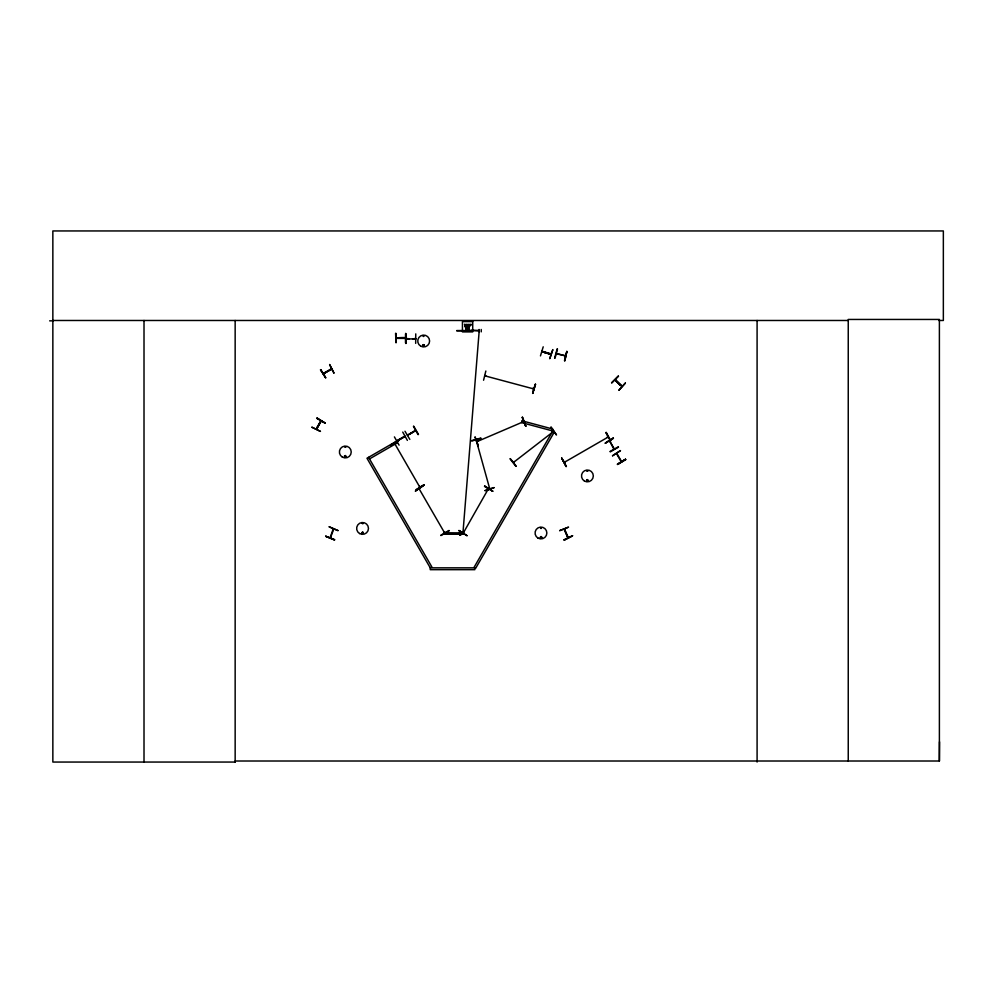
<?xml version="1.0" encoding="UTF-8"?>
<svg xmlns="http://www.w3.org/2000/svg" width="993" height="993" viewBox="0 0 993 993"><rect width="100%" height="100%" fill="white"/><g stroke="black" fill="none" stroke-linecap="round" stroke-linejoin="round"><path stroke-width="1.49" d="M938.708 320.478L943.35 320.478L943.35 230.947L52.852 230.947L52.852 762.053L235.291 762.053L235.167 761.01L939.39 761.01L939.527 741.808M513.356 462.117L514.101 461.522L513.48 462.44M514.312 461.782L513.666 462.353M513.555 462.378L553.684 431.359M568.294 537.474L568.021 536.878M462.862 534.035L444.305 533.626L462.862 534.035L479.135 331.674M615.226 379.885L622.028 386.078M344.422 456.184C346.011 459.486 346.507 453.913 344.571 455.998M344.695 456.259C345.998 458.778 345.912 454.099 344.77 456.569M345.837 447.061L344.869 447.322L345.725 446.825M363.004 523.621L362.048 523.361L363.066 523.497M363.401 532.856C360.782 535.835 362.569 529.406 363.289 533.291M423.204 336.093C424.93 334.529 423.279 338.005 423.341 335.758M422.757 345.452C425.141 342.386 424.172 348.779 422.857 345.241M445.758 533.775L461.46 533.725L461.472 532.893L445.696 532.782L445.621 533.812M540.341 537.263C541.483 539.584 541.744 535.637 540.477 537.139M541.88 537.424C539.497 540.204 540.465 534.681 541.793 537.201M586.9 471.005L587.918 471.141L586.962 470.881M586.59 480.153C588.688 483.653 587.794 476.863 586.677 480.798M586.789 480.202C588.191 482.375 587.819 478.738 587.012 479.967M564.21 461.906L564.93 461.497L564.061 462.055M608.225 437.019L564.285 462.366L564.781 461.584M324.177 373.43L323.246 373.529M330.632 369.259L331.513 369.247M331.538 369.16L323.408 373.815M404.908 436.113L396.815 440.681M404.983 436.498L396.939 441.103M407.676 435.455L408.384 434.959M414.9 431.31L415.608 430.403M407.639 435.381L415.409 430.466M476.814 440.755L476.528 439.738M330.073 537.821L333.176 529.058M485.838 371.022L483.566 380.232M485.651 376.037L484.733 375.851M533.067 388.362L533.886 388.635M535.512 384.316L532.645 393.377L535.55 384.328M532.707 393.402L535.177 384.229M554.653 358.039L557.16 348.878M555.037 358.138L557.495 348.965M556.465 353.818L565.6 355.879L556.44 353.434M564.458 360.658L566.916 351.497M540.465 355.904L543.208 346.818M542.774 351.807L541.942 351.224M549.849 358.597L552.84 349.586L549.712 358.56M622.102 386.289L615.573 379.686M321.087 421.106L316.184 429.013L320.801 420.722M463.334 532.943L488.395 488.779M488.618 489.139L487.898 489.561M394.866 443.002L395.053 444.082L394.519 443.176M419.741 487.054L394.494 443.226L395.301 443.797M419.456 486.471L419.828 487.091M419.269 489.065L444.579 532.831L444.132 531.938M444.194 532.136L444.976 532.633M333.747 529.058L330.384 537.933M614.319 448.948L609.553 440.78L613.823 449.035M423.13 345.316C425.389 343.752 423.03 347.798 423.217 345.005M363.115 533.179C362.606 530.647 361.328 534.383 362.954 533.266M541.371 528.301C540.49 526.079 540.602 530.051 541.371 527.829M445.547 533.626L444.504 534.035M552.642 431.756L553.672 431.446M564.123 529.306L567.859 537.672M564.818 529.865L564.57 529.17M568.294 537.585L564.434 529.132L567.946 537.858M311.926 427.251L320.478 431.409L311.951 427.213M317.04 418.078L325.096 423.117L317.065 418.041M321.062 421.02L316.63 429.088M321.211 420.945L316.618 429.026M463.036 532.695L463.793 532.025L463.321 532.856M488.295 488.866L488.159 489.859L488.68 488.941M488.643 489.065L488.295 489.71M616.479 453.54L621.171 461.695M621.544 461.546L616.802 453.329M407.391 435.145L415.521 430.453M476.392 440.669L476.218 439.825L476.814 440.544M345.8 456.706L345.167 456.979M467.815 326.2L471.042 324.488L466.027 329.242L464.587 324.488L471.042 324.488L466.685 329.242L464.587 324.488L466.685 329.242L468.87 328.844L468.87 324.488M406.36 338.476L409.426 338.824M414.689 338.476L415.645 338.476M414.615 338.961L415.707 338.961L412.542 338.824M405.429 338.303L396.083 338.315L405.554 338.365M484.807 375.478L485.726 375.726M615.052 380.145L621.804 386.6M550.06 353.545L550.978 353.818L542.153 351.237M618.254 375.962L611.576 382.715M611.825 382.963L618.54 376.248M625.391 383.099L618.999 390.137M618.974 390.1L625.342 383.05M467.815 327.529L466.027 329.242L471.042 324.488M607.282 436.994L607.877 436.709M551.065 427.164L556.502 434.971L551.028 427.201M553.597 431.421L552.853 432.005M515.888 466.362L510.067 458.865M323.37 373.343L331.339 368.813M532.881 388.71L533.8 388.946L484.82 375.826M477.074 441.165L477.981 441.277M398.516 440.271L390.572 445.497L398.491 440.234M390.497 445.373L398.727 440.631M416.042 489.611L424.234 484.807M607.455 437.429L608.15 436.982M440.78 535.277L448.973 530.473M440.954 535.575L449.171 530.821M320.503 369.83L325.704 377.774L320.54 369.806M331.687 369.16L323.544 373.778M394.407 436.895L399.087 445.149M418.065 434.661L413.436 426.369M398.652 440.073L403.381 437.342M409.352 434.351L414.069 431.632M369.495 458.927L396.902 443.101L395.971 441.513L366.976 458.245L430.242 567.835L430.242 569.672L474.853 569.672L474.853 567.835L430.242 567.835L431.843 566.904L368.577 457.326M407.366 440.371L402.736 432.092M409.836 439.402L404.983 431.247M613.277 438.062L605.296 443.226M613.451 438.372L605.234 443.114L613.252 438.025M610.05 451.467L618.329 446.825M610.285 451.865L618.502 447.123M612.532 455.775L620.501 450.586L612.544 455.787M625.516 459.262L617.559 464.463L625.516 459.275M617.361 464.116L625.578 459.374M617.534 464.426L625.751 459.685M559.729 530.634L568.567 527.134L559.717 530.597M563.887 539.77L572.527 535.835M477.782 440.917L477.236 441.562M523.559 421.665L477.124 441.562M541.396 538.169L540.738 538.256M564.421 462.279L564.893 461.571M480.91 438.397L471.799 441.041M471.675 440.569L480.823 438.062M489.412 487.799L489.226 488.742M423.899 346.284L423.068 346.06M405.603 333.958L405.703 343.441M415.682 343.379L415.757 333.884M49.65 320.851L52.852 320.838M52.852 320.478L848.245 320.478M466.76 325.021L468.87 325.021M468.87 326.474L466.76 326.474L466.76 324.488M468.87 327.392L466.76 327.392L466.76 328.844L468.87 328.844M466.164 330.297L469.85 330.297M479.135 330.384L471.228 330.384L479.135 330.93M456.743 330.557L471.228 330.532M456.743 330.818L471.228 330.793M466.164 330.954L469.85 330.954M415.707 338.936L406.311 338.961M405.554 342.846L405.678 333.363M459.585 531.565L460.553 531.578M459.511 531.702L460.628 531.702M459.548 532.36L460.578 532.36M459.734 533.8L460.653 533.8M459.672 534.246L460.715 534.246M459.635 534.904L460.74 534.904M459.697 535.028L460.665 535.041M394.854 443.089L395.288 443.834M444.467 531.851L444.889 532.484M444.566 532.757L444.181 532.025M397.014 337.943C392.558 338.216 409.104 336.652 404.461 338.365M462.651 534.035L461.608 533.626M532.968 388.387L533.775 388.561M542.029 351.646L550.929 354.364L541.868 351.596M325.729 536.369L334.666 539.571M476.628 439.911L476.789 440.656M316.841 418.438L325.158 423.006M484.472 486.396L492.727 491.088M616.417 381.523L620.315 385.334M510.34 458.654L516.199 466.127M605.867 432.625L610.571 440.867M561.641 458.17L566.432 466.362M423.229 485.9L415.31 491.15L424.16 484.696L416.241 489.946M419.729 486.185L420.176 486.88M413.733 426.196L418.475 434.413M320.838 369.632L325.642 377.812M522.107 417.42L525.831 426.146M489.437 487.898L489.723 488.779L476.168 440.036M406 333.946L406.063 343.441M939.39 761.01L939.39 319.448L848.245 319.448L848.245 761.01M757.088 320.478L757.088 762.053M481.245 329.477L481.245 331.848M479.135 329.477L479.135 331.848M395.996 333.363L396.046 342.846L395.574 333.363M235.155 320.478L235.155 762.053M144.01 320.478L144.01 762.053M522.119 420.833L521.635 422.621L552.195 430.813L552.679 429.026L522.119 420.833M566.792 351.46L564.843 360.757L566.792 351.46M325.766 536.245L334.517 539.969L325.766 536.245M329.217 526.836L337.955 530.572L329.217 526.836M459.002 530.523L466.995 535.674L459.002 530.523M484.671 486.049L492.652 491.2L484.671 486.049M552.381 431.694L474.046 567.363L475.647 568.294L553.982 432.625L552.381 431.694M550.978 354.153L541.979 351.683L550.954 354.253M561.753 458.096L566.097 466.561L561.753 458.096M606.214 432.427L610.546 440.88L606.164 432.451M329.626 364.555L333.921 373.033L329.626 364.555M572.514 535.798L564.086 540.192L572.502 535.773M475.113 437.081L478.341 446.018L475.051 437.106M522.467 417.259L525.707 426.196L522.467 417.259M494.104 487.6L485.093 490.629L494.104 487.6M472.718 321.608L462.44 321.608L462.44 331.898L472.718 331.898L472.718 321.608M584.455 481.059A5.921 5.921 0 0 0 593.33 475.932A5.921 5.921 0 0 0 584.455 470.806A5.921 5.921 0 0 0 584.455 481.059M538.007 538.107A5.908 5.908 0 0 0 546.87 532.993A5.908 5.908 0 0 0 538.007 527.879A5.908 5.908 0 0 0 538.007 538.107M359.59 533.551A5.921 5.921 0 0 0 368.477 528.425A5.921 5.921 0 0 0 359.59 523.299A5.921 5.921 0 0 0 359.59 533.551M342.349 457.115A5.921 5.921 0 0 0 351.237 451.989A5.921 5.921 0 0 0 342.349 446.862A5.921 5.921 0 0 0 342.349 457.115M420.709 346.16A5.933 5.933 0 0 0 429.609 341.021A5.933 5.933 0 0 0 420.709 335.882A5.933 5.933 0 0 0 420.709 346.16"/></g></svg>
